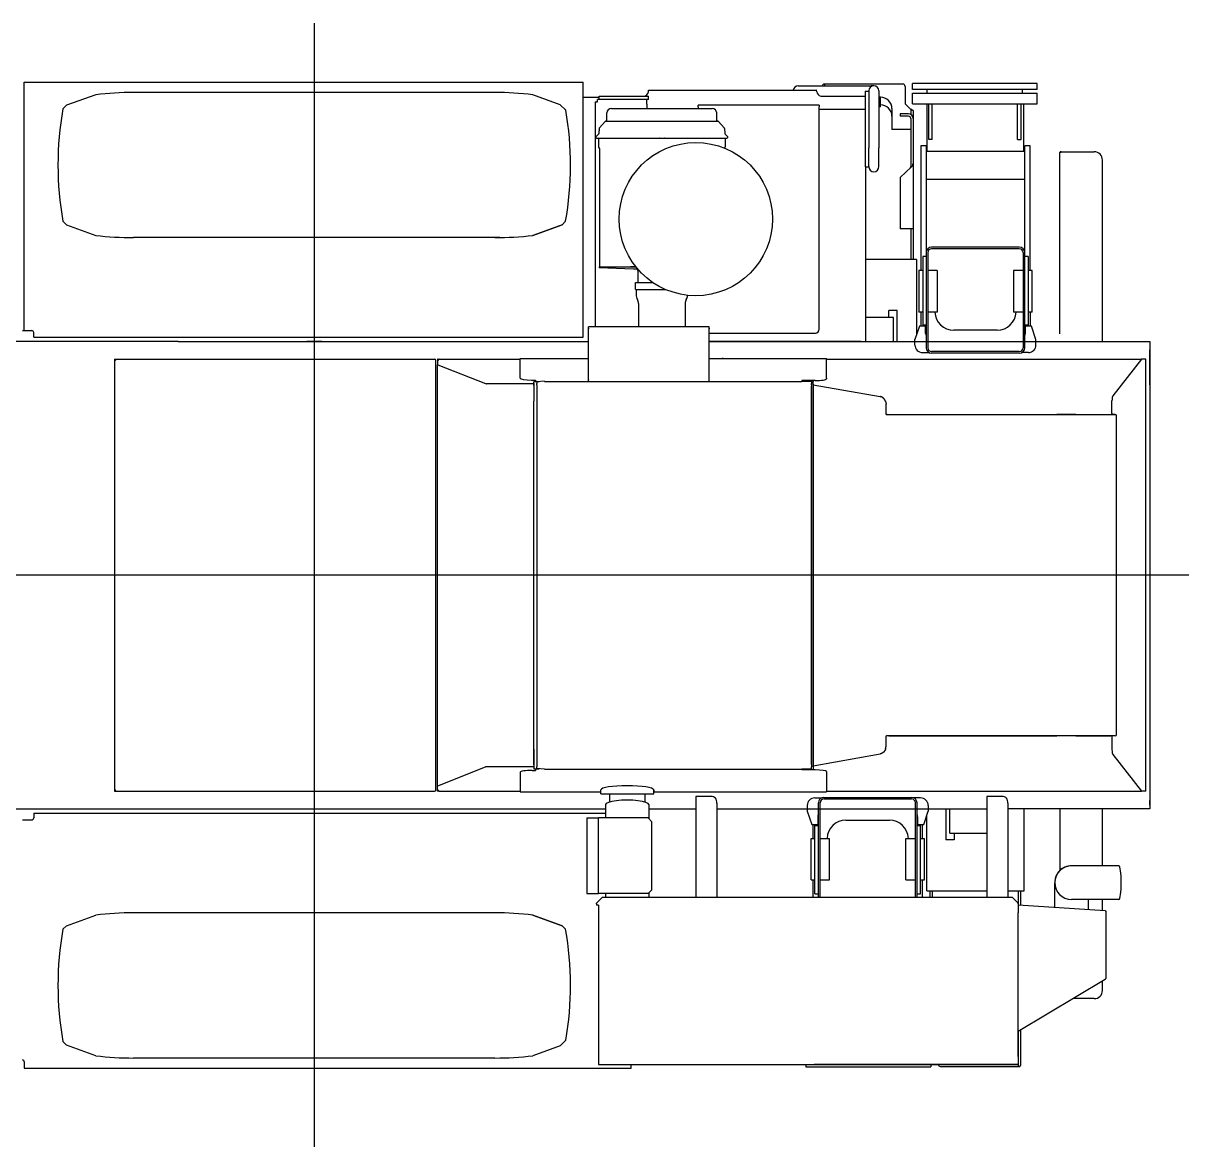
# Model space of a CAD drawing. Extents: x -31701 to 37626, y -27136 to 32271.
# Drawn here: x -3968 to -886, y 16383 to 19355 of the extents above; entities that cross this region are included whole.
import ezdxf

# ---------------------------------------------------------------- set-up
doc = ezdxf.new("R2010")
doc.units = 0
doc.layers.get('0').update_dxf_attribs({"linetype": 'CONTINUOUS'})

msp = doc.modelspace()

# ---------------------------------------------------------------- linework, layer by layer
at = {"color": 104, "linetype": 'Continuous'}
for p, q in [((-3198.62, 19354.96), (-3198.62, 16383.42)), ((-3965.74, 19199.33), (-2487.32, 19199.33)), ((-3965.74, 19180.91), (-3965.74, 19199.33)), ((-3965.74, 19177.03), (-3965.74, 19180.91)), ((-3965.74, 18542.03), (-3965.74, 19177.03)), ((-2487.32, 18524.73), (-2487.32, 19199.33)), ((-2314.52, 19176.75), (-2314.52, 19178.23)), ((-2314.52, 19178.23), (-1870.67, 19178.23)), ((-1918.52, 19189.53), (-1911.62, 19189.53)), ((-1911.62, 19189.53), (-1725.42, 19189.53)), ((-1741.12, 19175.61), (-1732.12, 19175.61)), ((-1741.12, 19175.61), (-1741.12, 18975.61)), ((-1732.12, 19175.93), (-1732.12, 19125.93)), ((-1718.52, 19189.53), (-1725.42, 19189.53)), ((-1704.92, 19175.93), (-1704.92, 19125.93)), ((-3776.62, 19166.13), (-3854.16, 19138.04)), ((-2720.62, 19172.03), (-3676.62, 19172.03)), ((-2547.79, 19139.74), (-2620.62, 19166.13)), ((-2444.62, 19158.63), (-2487.32, 19158.63)), ((-2455.62, 19147.03), (-2449.62, 19147.03)), ((-2455.62, 19147.03), (-2455.62, 19139.03)), ((-2444.62, 19153.03), (-2449.62, 19153.03)), ((-2449.62, 19147.03), (-2449.62, 19153.03)), ((-2444.62, 19153.03), (-2444.62, 19162.03)), ((-2444.62, 19162.03), (-2314.62, 19162.03)), ((-2314.62, 19153.03), (-2444.62, 19153.03)), ((-2441.62, 19153.03), (-2442.55, 19153.03)), ((-2318.62, 19141.03), (-2318.62, 19153.03)), ((-2314.62, 19153.03), (-2314.62, 19162.03)), ((-1858.84, 19162.33), (-1741.12, 19162.33)), ((-3854.16, 19138.03), (-3863.52, 19128.67)), ((-2533.09, 19125.04), (-2547.79, 19139.74)), ((-2455.62, 19139.03), (-2455.62, 18552.03)), ((-2424.74, 19097.5), (-2424.39, 19117.73)), ((-2416.66, 19128.73), (-2416.71, 19128.8)), ((-2412.39, 19129.52), (-2146.06, 19129.52)), ((-2412.39, 19129.52), (-2284.16, 19129.52)), ((-2318.62, 19141.03), (-2318.62, 19129.52)), ((-2274.3, 19129.52), (-2146.06, 19129.52)), ((-1863.1, 19138.04), (-2183.1, 19138.04)), ((-2183.1, 19133.74), (-2183.1, 19138.04)), ((-2183.1, 19133.74), (-2183.1, 19129.52)), ((-2133.71, 19097.5), (-2134.07, 19117.73)), ((-1863.1, 19138.04), (-1863.1, 19133.74)), ((-1863.1, 18545.74), (-1863.1, 19133.74)), ((-1741.12, 19127.03), (-1863.1, 19127.03)), ((-1746.62, 19127.03), (-1754.62, 19127.03)), ((-1732.12, 19125.93), (-1732.12, 19025.93)), ((-1704.92, 19125.93), (-1704.92, 19025.93)), ((-2427.96, 19096.19), (-2444.98, 19077.29)), ((-2427.22, 19096.52), (-2404.37, 19096.52)), ((-2425.03, 19096.83), (-2425.01, 19096.83)), ((-2404.37, 19096.52), (-2154.09, 19096.52)), ((-2154.09, 19096.52), (-2131.23, 19096.52)), ((-2133.42, 19096.83), (-2133.44, 19096.83)), ((-2130.49, 19096.19), (-2113.47, 19077.29)), ((-2452.73, 19052.22), (-2452.73, 19055.5)), ((-2452.73, 19052.22), (-2451.72, 19052.22)), ((-2445.87, 19062.77), (-2452.43, 19056.21)), ((-2451.61, 19051.09), (-2451.72, 19052.22)), ((-2451.61, 19051.09), (-2106.84, 19051.09)), ((-2446.43, 19050.49), (-2446.43, 19028.57)), ((-2445.23, 19076.65), (-2445.58, 19063.45)), ((-2445.31, 19073.8), (-2445.33, 19073.58)), ((-2113.22, 19076.65), (-2112.87, 19063.45)), ((-2112.58, 19062.77), (-2106.02, 19056.21)), ((-2112.03, 19050.49), (-2112.03, 19028.57)), ((-2105.73, 19052.22), (-2106.84, 19052.22)), ((-2106.73, 19052.22), (-2106.84, 19051.09)), ((-2105.73, 19055.5), (-2105.73, 19052.22)), ((-2444.51, 19025.07), (-2445.91, 19026.98)), ((-2444.23, 19024.19), (-2444.23, 18711.19)), ((-2112.55, 19026.98), (-2113.9, 19025.13)), ((-1732.12, 18975.93), (-1732.12, 19025.93)), ((-1704.92, 18975.93), (-1704.92, 19025.93)), ((-1223.22, 19013.43), (-1226.82, 19013.43)), ((-1226.82, 18533.48), (-1226.82, 19013.43)), ((-1223.22, 19015.03), (-1225.22, 19015.03)), ((-1225.22, 19013.43), (-1225.22, 19015.03)), ((-1223.22, 19015.03), (-1135.22, 19015.03)), ((-1113.62, 18513.03), (-1113.62, 18993.43)), ((-1741.12, 18975.61), (-1732.12, 18975.61)), ((-1740.62, 18975.61), (-1740.62, 18513.03)), ((-1732.12, 18975.83), (-1732.12, 18975.61)), ((-3863.52, 18831.4), (-3854.16, 18822.03)), ((-3854.16, 18822.04), (-3776.62, 18793.94)), ((-2620.62, 18793.94), (-2543.08, 18822.04)), ((-2543.08, 18822.02), (-2620.58, 18793.94)), ((-2543.08, 18822.04), (-2533.71, 18831.41)), ((-2708.13, 18788.02), (-3676.62, 18788.02)), ((-2445.23, 18711.19), (-2348.27, 18711.19)), ((-2445.23, 18711.19), (-2445.23, 18708.19)), ((-2385.04, 18711.19), (-2381.83, 18711.19)), ((-2348.27, 18711.19), (-2362.23, 18711.19)), ((-2354.48, 18705.02), (-2445.23, 18708.19)), ((-2343.18, 18705.02), (-2354.48, 18705.02)), ((-2354.48, 18705.02), (-2354.48, 18704.52)), ((-2342.75, 18704.52), (-2354.48, 18704.52)), ((-2342.71, 18693.52), (-2342.73, 18693.52)), ((-2342.73, 18693.52), (-2342.73, 18669.52)), ((-2342.71, 18701.52), (-2342.71, 18693.52)), ((-2349.23, 18650.52), (-2349.23, 18669.52)), ((-2349.23, 18669.52), (-2312.79, 18669.52)), ((-2349.23, 18650.52), (-2268.8, 18650.52)), ((-2347.23, 18650.52), (-2347.23, 18637.52)), ((-2312.79, 18669.52), (-2303.52, 18669.52)), ((-2340.88, 18614.2), (-2340.88, 18552.03)), ((-2217.58, 18614.2), (-2217.58, 18552.03)), ((-3970.62, 18542.03), (-3965.74, 18542.03)), ((-3965.74, 18542.03), (-3945.62, 18542.03)), ((-3940.62, 18524.73), (-3940.62, 18537.03)), ((-2473.62, 18407.81), (-2473.62, 18552.03)), ((-2153.62, 18552.03), (-2473.62, 18552.03)), ((-2473.62, 18548.47), (-2473.62, 18546.63)), ((-2468.94, 18552.03), (-2472.02, 18552.03)), ((-2468.93, 18552.02), (-2468.93, 18552.02)), ((-2158.3, 18552.02), (-2158.31, 18552.02)), ((-2155.22, 18552.03), (-2158.3, 18552.03)), ((-2153.62, 18407.81), (-2153.62, 18552.03)), ((-2153.62, 18548.47), (-2153.62, 18546.63)), ((-2153.62, 18535.74), (-1873.1, 18535.74)), ((-3565.55, 18513.03), (-4036.17, 18513.03)), ((-3949.64, 18513.03), (-3961.62, 18513.03)), ((-3940.62, 18524.73), (-2487.32, 18524.73)), ((-3558.62, 18513.03), (-3565.55, 18513.03)), ((-3558.62, 18513.03), (-2473.62, 18513.03)), ((-3178.62, 18513.03), (-3218.62, 18513.03)), ((-1752.62, 18513.03), (-2153.62, 18513.03)), ((-2153.62, 18513.03), (-988.62, 18513.03)), ((-1752.62, 18513.03), (-1740.79, 18513.03)), ((-1740.79, 18513.03), (-1740.62, 18513.03)), ((-988.62, 18513.03), (-988.62, 17277.03)), ((-988.62, 18502.86), (-988.62, 18491.03)), ((-3727.22, 18466.63), (-3727.22, 17323.43)), ((-3723.62, 18463.03), (-3727.22, 18466.63)), ((-3727.22, 18466.63), (-2880.62, 18466.63)), ((-2872.22, 18466.63), (-2872.22, 18451.93)), ((-2870.62, 18466.63), (-2872.22, 18466.63)), ((-2870.62, 18463.03), (-2870.62, 18466.63)), ((-2867.02, 18466.63), (-2653.62, 18466.63)), ((-2653.62, 18468.23), (-2653.62, 18468.18)), ((-2653.62, 18468.23), (-2473.62, 18468.23)), ((-2653.62, 18416.08), (-2653.62, 18468.18)), ((-2153.62, 18468.23), (-2120.02, 18468.23)), ((-2153.62, 18468.23), (-1843.62, 18468.23)), ((-2117.02, 18468.23), (-2120.02, 18468.23)), ((-1843.62, 18468.23), (-1843.62, 18468.18)), ((-1843.62, 18416.08), (-1843.62, 18468.18)), ((-1843.62, 18466.63), (-1010.05, 18466.63)), ((-1010.12, 18466.58), (-1086.61, 18369.25)), ((-999.27, 18466.63), (-1010.05, 18466.63)), ((-999.02, 18464.83), (-999.05, 18464.8)), ((-999.05, 17325.26), (-999.05, 18464.8)), ((-999.02, 18465.03), (-999.02, 18466.02)), ((-999.02, 18464.83), (-999.02, 18465.03)), ((-988.62, 18398.33), (-988.62, 18491.03)), ((-2877.02, 17327.03), (-2877.02, 18463.03)), ((-2872.22, 17338.12), (-2872.22, 18451.93)), ((-2871.97, 18451.73), (-2745.31, 18401.79)), ((-2623.65, 18411.45), (-2613.62, 18411.45)), ((-2617.62, 18400.49), (-2617.62, 18406.71)), ((-2615.62, 18407.12), (-2604.05, 18407.12)), ((-2613.62, 18411.45), (-2613.62, 18407.9)), ((-2613.62, 18407.12), (-2613.62, 18407.9)), ((-2589.62, 18408.41), (-2609.62, 18406.62)), ((-2609.62, 18406.62), (-2609.62, 18401.91)), ((-2589.62, 18408.41), (-2589.62, 18407.77)), ((-2589.62, 18407.81), (-1908.62, 18407.81)), ((-2468.62, 18407.81), (-2468.62, 18407.9)), ((-2158.62, 18407.81), (-2158.62, 18407.9)), ((-1908.62, 18409.87), (-1908.62, 18408.41)), ((-1873.62, 18409.87), (-1908.62, 18409.87)), ((-1908.62, 18408.41), (-1883.62, 18408.41)), ((-1908.62, 18407.77), (-1908.62, 18408.41)), ((-1883.62, 18408.41), (-1883.62, 18401.91)), ((-1878.62, 18409.87), (-1878.62, 18407.61)), ((-1878.62, 18400.82), (-1878.62, 18407.61)), ((-1843.62, 18416.08), (-1843.62, 18414.5)), ((-2742.72, 18401.44), (-2742.72, 18401.45)), ((-2741.96, 18401.44), (-2742.72, 18401.44)), ((-2617.62, 18401.44), (-2741.96, 18401.44)), ((-2617.62, 18402.16), (-2617.62, 18401.44)), ((-2617.62, 18401.44), (-2617.62, 18355.03)), ((-2617.62, 18396.93), (-2617.62, 18400.49)), ((-2617.62, 18396.93), (-2617.62, 18355.03)), ((-2609.62, 18398.35), (-2609.62, 18401.91)), ((-2609.62, 18398.35), (-2609.62, 17391.7)), ((-1883.62, 18398.35), (-1883.62, 18401.91)), ((-1883.62, 18398.35), (-1883.62, 17391.7)), ((-1883.62, 17394.53), (-1883.62, 18395.53)), ((-1878.62, 18400.82), (-1878.62, 18399.24)), ((-1878.62, 18399.24), (-1878.62, 18399.21)), ((-1878.62, 18399), (-1878.62, 18399.21)), ((-1878.62, 18399), (-1701.65, 18367.66)), ((-1878.62, 18399), (-1878.62, 18365.03)), ((-2617.62, 17435.03), (-2617.62, 18355.03)), ((-1878.62, 18365.03), (-1878.62, 17425.03)), ((-1686.24, 18320.03), (-1686.24, 18347.91)), ((-1088.85, 18356.07), (-1088.65, 18356.07)), ((-1088.85, 18347.91), (-1088.85, 18356.07)), ((-1088.85, 18323.63), (-1088.85, 18347.91)), ((-1686.24, 18320.03), (-1684.72, 18320.03)), ((-1685.27, 18320.03), (-1684.21, 18320.03)), ((-1684.21, 18320.03), (-1684.72, 18320.03)), ((-1684.21, 18320.03), (-1678.85, 18320.03)), ((-1683.59, 18320.03), (-1684.21, 18320.03)), ((-1678.85, 18320.03), (-1678.85, 18320.63)), ((-1678.85, 18320.03), (-1677.25, 18320.03)), ((-1678.85, 18320.03), (-1091.78, 18320.03)), ((-1677.25, 18320.03), (-1093.11, 18320.03)), ((-1184.22, 18320.04), (-1234.22, 18320.04)), ((-1184.22, 18320.03), (-1234.22, 18320.03)), ((-1093.11, 18320.03), (-1090.85, 18320.03)), ((-1090.84, 18320.03), (-1080.07, 18320.03)), ((-1080.04, 18320.03), (-1090.84, 18320.03)), ((-1088.85, 18323.63), (-1088.85, 18320.63)), ((-1076.88, 17473.19), (-1076.88, 18316.87)), ((-885.63, 17895.03), (-8678.37, 17895.03)), ((-1686.24, 17442.15), (-1686.24, 17470.03)), ((-1686.24, 17470.03), (-1684.72, 17470.03)), ((-1684.21, 17470.03), (-1684.72, 17470.03)), ((-1678.85, 17470.03), (-1684.21, 17470.03)), ((-1683.59, 17470.03), (-1684.21, 17470.03)), ((-1683.59, 17470.63), (-1683.59, 17470.03)), ((-1234.22, 17470.03), (-1678.85, 17470.03)), ((-1678.85, 17470.03), (-1234.22, 17470.03)), ((-1184.22, 17470.03), (-1234.22, 17470.03)), ((-1184.22, 17470.02), (-1234.22, 17470.02)), ((-1090.85, 17470.03), (-1184.22, 17470.03)), ((-1184.22, 17470.03), (-1091.78, 17470.03)), ((-1080.04, 17470.03), (-1091.78, 17470.03)), ((-1088.85, 17469.42), (-1088.85, 17466.43)), ((-1088.81, 17468.43), (-1088.85, 17468.47)), ((-1088.81, 17468.43), (-1088.85, 17468.43)), ((-1088.85, 17466.43), (-1088.85, 17442.15)), ((-2617.62, 17393.13), (-2617.62, 17435.03)), ((-2617.62, 17435.03), (-2617.62, 17388.62)), ((-1878.62, 17425.03), (-1878.62, 17391.05)), ((-1878.62, 17391.05), (-1701.65, 17422.39)), ((-1088.85, 17442.15), (-1088.85, 17433.99)), ((-1088.85, 17442.15), (-1088.65, 17442.15)), ((-1088.85, 17433.99), (-1088.65, 17433.99)), ((-1086.61, 17420.8), (-1010.12, 17323.47)), ((-2871.97, 17338.33), (-2745.31, 17388.26)), ((-2617.62, 17388.62), (-2742.72, 17388.62)), ((-2617.62, 17393.13), (-2617.62, 17389.57)), ((-2617.62, 17389.57), (-2617.62, 17383.35)), ((-2617.62, 17388.62), (-2617.62, 17387.9)), ((-2609.62, 17391.7), (-2609.62, 17388.14)), ((-2609.62, 17383.43), (-2609.62, 17388.14)), ((-1883.62, 17391.7), (-1883.62, 17388.14)), ((-1883.62, 17381.64), (-1883.62, 17388.14)), ((-1878.62, 17391.05), (-1878.62, 17390.84)), ((-1878.62, 17390.84), (-1878.62, 17390.81)), ((-1878.62, 17389.23), (-1878.62, 17390.81)), ((-1878.62, 17389.23), (-1878.62, 17382.44)), ((-988.62, 17391.73), (-988.62, 17299.03)), ((-2653.62, 17373.96), (-2653.62, 17321.87)), ((-2622.22, 17378.59), (-2613.62, 17378.59)), ((-2615.62, 17382.93), (-2604.05, 17382.93)), ((-2613.62, 17382.15), (-2613.62, 17382.93)), ((-2613.62, 17382.15), (-2613.62, 17378.59)), ((-2589.62, 17381.64), (-2609.62, 17383.43)), ((-2589.62, 17382.28), (-2589.62, 17381.64)), ((-2589.62, 17382.24), (-1908.62, 17382.24)), ((-1908.62, 17381.64), (-1908.62, 17382.28)), ((-1908.62, 17381.64), (-1908.62, 17380.17)), ((-1883.62, 17381.64), (-1908.62, 17381.64)), ((-1873.62, 17380.17), (-1908.62, 17380.17)), ((-1878.62, 17380.17), (-1878.62, 17382.44)), ((-1843.62, 17375.54), (-1843.62, 17373.96)), ((-1843.62, 17373.96), (-1843.62, 17321.87)), ((-3723.62, 17327.03), (-3727.22, 17323.43)), ((-2872.22, 17323.43), (-2872.22, 17338.12)), ((-2870.62, 17327.03), (-2870.62, 17323.43)), ((-2870.18, 17325.3), (-2870.12, 17325.19)), ((-2440.62, 17316.43), (-2440.62, 17327.27)), ((-2440.62, 17327.1), (-2440.62, 17327.27)), ((-2300.62, 17327.27), (-2300.62, 17321.87)), ((-2300.62, 17316.43), (-2300.62, 17327.1)), ((-999.02, 17325.23), (-999.05, 17325.26)), ((-999.02, 17325.03), (-999.02, 17325.23)), ((-999.02, 17324.03), (-999.02, 17325.03)), ((-3727.22, 17323.43), (-2880.62, 17323.43)), ((-2870.62, 17323.43), (-2872.22, 17323.43)), ((-2867.02, 17323.43), (-2653.62, 17323.43)), ((-2653.62, 17321.87), (-2653.62, 17321.83)), ((-2653.62, 17321.83), (-2440.62, 17321.83)), ((-2440.62, 17316.43), (-2300.62, 17316.43)), ((-2417.87, 17316.43), (-2417.88, 17295.06)), ((-2323.87, 17316.43), (-2323.88, 17295.03)), ((-2300.62, 17321.83), (-2300.62, 17321.87)), ((-2300.62, 17321.83), (-1843.62, 17321.83)), ((-2189.62, 17309.88), (-2189.62, 17042.23)), ((-2149.62, 17309.88), (-2189.62, 17309.88)), ((-1843.62, 17323.43), (-1010.05, 17323.43)), ((-1843.62, 17321.87), (-1843.62, 17321.83)), ((-1419.62, 17309.88), (-1419.62, 17042.23)), ((-1379.62, 17309.88), (-1419.62, 17309.88)), ((-999.27, 17323.43), (-1010.05, 17323.43)), ((-988.62, 17287.2), (-988.62, 17299.03)), ((-4036.17, 17277.03), (-2428.03, 17277.03)), ((-3940.62, 17265.33), (-2428.03, 17265.33)), ((-3940.62, 17265.33), (-3940.62, 17253.03)), ((-2428.03, 17288.48), (-2428.04, 17253.03)), ((-2313.73, 17288.45), (-2313.74, 17251.44)), ((-2313.73, 17277.03), (-2189.62, 17277.03)), ((-2133.62, 17292.5), (-2133.62, 17042.23)), ((-2133.62, 17277.03), (-1419.62, 17277.03)), ((-1363.62, 17292.5), (-1363.62, 17042.23)), ((-1263.62, 17277.03), (-1363.62, 17277.03)), ((-1251.62, 17277.03), (-1263.62, 17277.03)), ((-988.62, 17277.03), (-1251.62, 17277.03)), ((-1226.82, 17277.03), (-1226.82, 17113.57)), ((-1113.62, 17126.41), (-1113.62, 17277.03)), ((-3970.62, 17248.03), (-3965.74, 17248.03)), ((-3965.74, 17248.03), (-3945.62, 17248.03)), ((-2477.62, 17253.03), (-2449.62, 17253.03)), ((-2477.62, 17253.03), (-2477.62, 17053.03)), ((-2449.62, 17253.03), (-2447.62, 17253.03)), ((-2447.62, 17253.03), (-2446.33, 17253.03)), ((-2407.51, 17253.03), (-2446.33, 17253.03)), ((-2404.5, 17253.03), (-2407.51, 17253.03)), ((-2315.32, 17253.03), (-2404.5, 17253.03)), ((-2305.32, 17243.03), (-2315.32, 17253.03)), ((-2305.32, 17063.03), (-2305.32, 17243.03)), ((-1162.04, 17126.42), (-1195.52, 17126.42)), ((-1162.04, 17126.42), (-1195.52, 17126.42)), ((-1070.12, 17126.42), (-1162.04, 17126.42)), ((-1070.12, 17126.42), (-1162.04, 17126.42)), ((-1240.07, 17074.16), (-1240.07, 17081.79)), ((-1240.07, 17074.16), (-1240.07, 17081.79)), ((-2477.62, 17053.03), (-2449.62, 17053.03)), ((-2449.62, 17053.03), (-2447.62, 17053.03)), ((-2447.62, 17053.03), (-2446.33, 17053.03)), ((-2407.51, 17053.03), (-2446.33, 17053.03)), ((-2428.09, 17053.03), (-2428.09, 17042.23)), ((-2404.5, 17053.03), (-2407.51, 17053.03)), ((-2315.32, 17053.03), (-2404.5, 17053.03)), ((-2315.32, 17053.03), (-2305.32, 17063.03)), ((-2313.78, 17054.56), (-2313.79, 17042.23)), ((-1240.07, 17015.75), (-1240.07, 17074.16)), ((-1240.07, 17015.75), (-1240.07, 17074.16)), ((-2451.62, 17027.23), (-2436.62, 17042.23)), ((-2451.62, 17027.23), (-2436.62, 17042.23)), ((-2451.62, 17025.83), (-2451.62, 17027.23)), ((-2451.62, 17025.83), (-2451.62, 17027.23)), ((-2451.62, 17025.83), (-2451.62, 17023.83)), ((-2451.62, 17025.83), (-2451.62, 17023.83)), ((-2451.62, 17023.83), (-2451.62, 17022.23)), ((-2446.62, 17022.23), (-2451.62, 17022.23)), ((-2446.62, 17022.23), (-2446.62, 16600.63)), ((-1351.62, 17042.23), (-2436.62, 17042.23)), ((-1351.62, 17042.23), (-2436.62, 17042.23)), ((-1351.62, 17042.23), (-1336.62, 17027.23)), ((-1351.62, 17042.23), (-1336.62, 17027.23)), ((-1336.62, 17025.83), (-1336.62, 17027.23)), ((-1336.62, 17025.83), (-1336.62, 17027.23)), ((-1336.62, 17025.83), (-1336.62, 17023.83)), ((-1336.62, 17025.83), (-1336.62, 17023.83)), ((-1336.62, 17023.83), (-1336.62, 17002.23)), ((-1336.62, 17023.83), (-1336.62, 17002.23)), ((-1106.62, 17007.23), (-1336.62, 17021.91)), ((-1106.62, 17007.23), (-1336.62, 17021.91)), ((-1162.04, 17037.32), (-1195.52, 17037.32)), ((-1162.04, 17037.32), (-1178.07, 17037.32)), ((-1070.12, 17037.32), (-1162.04, 17037.32)), ((-1070.12, 17037.32), (-1162.04, 17037.32)), ((-1150.97, 17010.67), (-1150.97, 17037.32)), ((-1150.97, 17010.06), (-1150.97, 17037.32)), ((-1113.62, 17007.67), (-1113.62, 17037.31)), ((-3854.16, 16968.02), (-3776.62, 16996.12)), ((-2708.13, 17002.03), (-3676.62, 17002.03)), ((-2620.62, 16996.11), (-2543.08, 16968.02)), ((-2543.08, 16968.04), (-2620.58, 16996.12)), ((-1336.62, 16622.23), (-1336.62, 17002.23)), ((-1336.62, 16622.23), (-1336.62, 17002.23)), ((-1106.62, 17007.23), (-1105.02, 17007.23)), ((-1106.62, 17007.23), (-1105.02, 17007.23)), ((-1105.02, 17007.23), (-1105.02, 16828.36)), ((-1105.02, 17007.23), (-1105.02, 16828.36)), ((-3863.52, 16958.65), (-3854.16, 16968.02)), ((-2543.08, 16968.02), (-2533.71, 16958.65)), ((-1106.78, 16825.27), (-1336.62, 16688.34)), ((-1106.78, 16825.27), (-1336.62, 16688.34)), ((-1113.62, 16796.63), (-1113.62, 16821.19)), ((-1135.22, 16775.03), (-1191.11, 16775.03)), ((-3854.16, 16652.02), (-3863.52, 16661.39)), ((-3776.62, 16623.92), (-3854.16, 16652.02)), ((-2547.79, 16650.31), (-2620.62, 16623.92)), ((-2533.09, 16665.02), (-2547.79, 16650.31)), ((-2720.62, 16618.02), (-3676.62, 16618.02)), ((-1336.62, 16622.23), (-1336.62, 16600.63)), ((-1336.62, 16622.23), (-1336.62, 16600.63)), ((-3965.74, 16608.03), (-3965.74, 16590.73)), ((-3965.74, 16590.73), (-2360.32, 16590.73)), ((-2446.62, 16600.63), (-1336.62, 16600.63)), ((-2446.62, 16600.63), (-1876.65, 16600.63)), ((-2360.32, 16590.73), (-2360.32, 16600.63)), ((-1336.62, 16600.63), (-1876.65, 16600.63))]:
    msp.add_line(p, q, dxfattribs=at)
at = {"color": 251, "linetype": 'Continuous'}
for p, q in [((-1851.62, 19194.23), (-1854.62, 19191.23)), ((-1854.62, 19191.23), (-1854.62, 19189.53)), ((-1641.62, 19194.23), (-1851.62, 19194.23)), ((-1848.62, 19194.23), (-1848.62, 19189.53)), ((-1635.62, 19188.23), (-1635.62, 19142.25)), ((-1616.12, 19179.83), (-1616.12, 19195.83)), ((-1286.12, 19195.83), (-1616.12, 19195.83)), ((-1286.12, 19179.83), (-1616.12, 19179.83)), ((-1577.11, 19169.83), (-1577.11, 19179.83)), ((-1325.13, 19169.83), (-1325.13, 19179.83)), ((-1286.12, 19179.83), (-1286.12, 19195.83)), ((-1700.62, 19159.23), (-1704.92, 19159.23)), ((-1701.12, 19134.23), (-1701.12, 19159.23)), ((-1616.12, 19169.83), (-1286.12, 19169.83)), ((-1616.12, 19141.83), (-1616.12, 19169.83)), ((-1286.12, 19141.83), (-1286.12, 19169.83)), ((-1701.12, 19134.23), (-1704.92, 19134.23)), ((-1670.62, 19129.23), (-1670.62, 19074.23)), ((-1648.62, 19115.22), (-1648.62, 19109.21)), ((-1626.62, 19115.22), (-1648.62, 19115.22)), ((-1620.62, 19127.25), (-1635.62, 19142.25)), ((-1620.62, 19127.25), (-1620.62, 19113.61)), ((-1617.62, 19127.25), (-1620.62, 19127.25)), ((-1617.62, 19127.25), (-1614.62, 19124.25)), ((-1616.12, 19141.83), (-1286.12, 19141.83)), ((-1614.62, 19124.25), (-1614.62, 18730.22)), ((-1577.11, 19015.64), (-1577.11, 19141.83)), ((-1573.12, 19047.83), (-1573.12, 19141.83)), ((-1564.12, 19047.83), (-1564.12, 19141.83)), ((-1338.12, 19047.83), (-1338.12, 19141.83)), ((-1329.12, 19047.83), (-1329.12, 19141.83)), ((-1322.12, 19015.64), (-1322.12, 19141.83)), ((-1626.62, 19109.21), (-1648.62, 19109.21)), ((-1620.62, 19103.21), (-1620.62, 18973.4)), ((-1620.62, 19074.23), (-1670.62, 19074.23)), ((-1594.11, 19030.71), (-1594.11, 18701.02)), ((-1580.11, 19030.71), (-1594.11, 19030.71)), ((-1580.11, 19030.71), (-1580.11, 18497.04)), ((-1564.12, 19047.83), (-1573.12, 19047.83)), ((-1338.12, 19047.83), (-1329.12, 19047.83)), ((-1319.12, 18497.04), (-1319.12, 19030.71)), ((-1305.12, 19030.71), (-1319.12, 19030.71)), ((-1305.12, 18701.02), (-1305.12, 19030.71)), ((-1319.12, 19015.64), (-1580.11, 19015.64)), ((-1648.62, 18947.44), (-1618.5, 18975.13)), ((-1648.62, 18947.44), (-1648.62, 18811.21)), ((-1580.11, 18942.69), (-1319.12, 18942.69)), ((-1614.62, 18811.21), (-1648.62, 18811.21)), ((-1620.62, 18811.21), (-1620.62, 18730.22)), ((-1575.61, 18748.36), (-1575.61, 18496.88)), ((-1333.62, 18763.02), (-1565.61, 18763.02)), ((-1333.62, 18758.37), (-1565.61, 18758.37)), ((-1323.62, 18748.36), (-1323.62, 18496.88)), ((-1605.62, 18730.22), (-1740.62, 18730.22)), ((-1605.62, 18730.22), (-1605.62, 18530.68)), ((-1580.11, 18737.88), (-1589.11, 18737.88)), ((-1589.11, 18737.88), (-1589.11, 18556.77)), ((-1310.12, 18737.88), (-1319.12, 18737.88)), ((-1310.12, 18737.88), (-1310.12, 18556.77)), ((-1589.11, 18701.02), (-1599.62, 18701.02)), ((-1599.62, 18701.02), (-1599.62, 18591.02)), ((-1550.62, 18701.02), (-1575.61, 18701.02)), ((-1550.62, 18701.02), (-1550.62, 18591.02)), ((-1323.62, 18701.02), (-1348.62, 18701.02)), ((-1348.62, 18701.02), (-1348.62, 18591.02)), ((-1299.62, 18701.02), (-1310.12, 18701.02)), ((-1299.62, 18591.02), (-1299.62, 18701.02)), ((-1656.62, 18595.21), (-1678.62, 18595.21)), ((-1678.62, 18577.14), (-1678.62, 18595.21)), ((-1656.62, 18513.03), (-1656.62, 18595.21)), ((-1589.11, 18591.02), (-1599.62, 18591.02)), ((-1594.11, 18591.02), (-1594.11, 18554.02)), ((-1550.62, 18591.02), (-1575.61, 18591.02)), ((-1323.62, 18591.02), (-1348.62, 18591.02)), ((-1299.62, 18591.02), (-1310.12, 18591.02)), ((-1305.12, 18591.02), (-1305.12, 18554.02)), ((-1666.62, 18577.14), (-1740.62, 18577.14)), ((-1666.62, 18513.03), (-1666.62, 18577.14)), ((-1597.62, 18554.02), (-1609.62, 18519.02)), ((-1581.62, 18554.02), (-1597.62, 18554.02)), ((-1580.11, 18556.77), (-1589.11, 18556.77)), ((-1588.11, 18556.77), (-1588.11, 18554.02)), ((-1581.62, 18534.02), (-1581.62, 18554.02)), ((-1392.12, 18543.04), (-1507.12, 18543.04)), ((-1310.12, 18556.77), (-1319.12, 18556.77)), ((-1301.62, 18554.02), (-1317.62, 18554.02)), ((-1317.62, 18534.02), (-1317.62, 18554.02)), ((-1311.12, 18556.77), (-1311.12, 18554.02)), ((-1289.62, 18519.02), (-1301.62, 18554.02)), ((-1609.62, 18504.02), (-1609.62, 18519.02)), ((-1289.62, 18504.02), (-1289.62, 18519.02)), ((-1589.62, 18484.02), (-1571.98, 18484.02)), ((-1333.62, 18486.88), (-1565.61, 18486.88)), ((-1333.62, 18482.55), (-1565.61, 18482.55)), ((-1309.62, 18484.02), (-1327.26, 18484.02)), ((-1874.62, 17306.03), (-1856.98, 17306.03)), ((-1860.62, 17042.23), (-1860.62, 17293.16)), ((-1850.62, 17307.49), (-1618.62, 17307.49)), ((-1850.62, 17303.16), (-1618.62, 17303.16)), ((-1594.62, 17306.03), (-1612.26, 17306.03)), ((-1608.62, 17042.23), (-1608.62, 17293.16)), ((-1894.62, 17286.03), (-1894.62, 17271.03)), ((-1894.62, 17271.03), (-1882.62, 17236.03)), ((-1865.12, 17042.23), (-1865.12, 17293)), ((-1604.12, 17042.23), (-1604.12, 17293)), ((-1586.62, 17236.03), (-1574.62, 17271.03)), ((-1574.62, 17286.03), (-1574.62, 17271.03)), ((-1527.62, 17277.03), (-1527.62, 17194.84)), ((-1517.62, 17212.9), (-1517.62, 17277.03)), ((-1320.62, 17059.83), (-1320.62, 17277.03)), ((-1882.62, 17236.03), (-1866.62, 17236.03)), ((-1879.12, 17199.02), (-1879.12, 17236.03)), ((-1874.12, 17052.16), (-1874.12, 17233.28)), ((-1874.12, 17233.28), (-1865.12, 17233.28)), ((-1873.12, 17233.28), (-1873.12, 17236.03)), ((-1866.62, 17256.03), (-1866.62, 17236.03)), ((-1792.12, 17247), (-1677.12, 17247)), ((-1604.12, 17233.28), (-1595.12, 17233.28)), ((-1602.62, 17256.03), (-1602.62, 17236.03)), ((-1602.62, 17236.03), (-1586.62, 17236.03)), ((-1596.12, 17233.28), (-1596.12, 17236.03)), ((-1595.12, 17052.16), (-1595.12, 17233.28)), ((-1590.12, 17199.02), (-1590.12, 17236.03)), ((-1578.62, 17059.83), (-1578.62, 17259.37)), ((-1517.62, 17212.9), (-1419.62, 17212.9)), ((-1505.62, 17212.9), (-1505.62, 17194.84)), ((-1884.62, 17089.03), (-1884.62, 17199.02)), ((-1884.62, 17199.02), (-1874.12, 17199.02)), ((-1860.62, 17199.02), (-1835.62, 17199.02)), ((-1835.62, 17089.03), (-1835.62, 17199.02)), ((-1633.62, 17199.02), (-1608.62, 17199.02)), ((-1633.62, 17089.03), (-1633.62, 17199.02)), ((-1595.12, 17199.02), (-1584.62, 17199.02)), ((-1584.62, 17089.03), (-1584.62, 17199.02)), ((-1505.62, 17194.84), (-1527.62, 17194.84)), ((-1884.62, 17089.03), (-1874.12, 17089.03)), ((-1879.12, 17042.23), (-1879.12, 17089.03)), ((-1860.62, 17089.03), (-1835.62, 17089.03)), ((-1633.62, 17089.03), (-1608.62, 17089.03)), ((-1595.12, 17089.03), (-1584.62, 17089.03)), ((-1590.12, 17042.23), (-1590.12, 17089.03)), ((-1874.12, 17052.16), (-1865.12, 17052.16)), ((-1604.12, 17052.16), (-1595.12, 17052.16)), ((-1578.62, 17059.83), (-1419.62, 17059.83)), ((-1569.62, 17042.23), (-1569.62, 17059.83)), ((-1563.62, 17042.23), (-1563.62, 17059.83)), ((-1363.62, 17059.83), (-1320.62, 17059.83)), ((-1335.62, 17021.84), (-1335.62, 17059.83)), ((-1329.62, 17021.46), (-1329.62, 17059.83)), ((-1335.62, 16595.83), (-1335.62, 16688.94)), ((-1329.62, 16598.83), (-1329.62, 16692.51)), ((-1898.12, 16600.63), (-1898.12, 16594.23)), ((-1898.12, 16594.23), (-1568.12, 16594.23)), ((-1568.12, 16600.63), (-1568.12, 16594.23)), ((-1542.62, 16595.83), (-1332.62, 16595.83)), ((-1332.62, 16595.83), (-1329.62, 16598.83))]:
    msp.add_line(p, q, dxfattribs=at)
at = {"color": 114, "linetype": 'Continuous'}
for p, q in [((-2477.62, 17253.03), (-2477.62, 17053.03)), ((-2477.62, 17253.03), (-2449.62, 17253.03)), ((-2449.62, 17253.03), (-2447.62, 17253.03)), ((-2447.62, 17253.03), (-2446.33, 17253.03)), ((-2447.62, 17253.03), (-2447.62, 17053.03)), ((-2407.51, 17253.03), (-2446.33, 17253.03)), ((-2404.5, 17253.03), (-2407.51, 17253.03)), ((-2315.32, 17253.03), (-2404.5, 17253.03)), ((-2305.32, 17243.03), (-2315.32, 17253.03)), ((-2305.32, 17063.03), (-2305.32, 17243.03)), ((-2477.62, 17053.03), (-2449.62, 17053.03)), ((-2449.62, 17053.03), (-2447.62, 17053.03)), ((-2447.62, 17053.03), (-2446.33, 17053.03)), ((-2407.51, 17053.03), (-2446.33, 17053.03)), ((-2404.5, 17053.03), (-2407.51, 17053.03)), ((-2315.32, 17053.03), (-2404.5, 17053.03)), ((-2315.32, 17053.03), (-2305.32, 17063.03))]:
    msp.add_line(p, q, dxfattribs=at)
at = {"color": 104, "linetype": 'Continuous'}
msp.add_circle((-2189.33, 18836.99), 202.7, dxfattribs=at)
for centre, radius, start, end in [((-2328.52, 19175.93), 14, 278.21321, 351.78679), ((-1918.52, 19175.93), 13.6, 90, 170.26384), ((-1855.52, 19175.93), 14, 188.21321, 256.27087), ((-1718.52, 19175.93), 13.6, 0, 180), ((-3676.62, 18322.03), 850, 90, 96.75635), ((-2720.62, 18322.03), 850, 83.24366, 90), ((-2327.61, 19170.09), 8.1, 274.9245, 277.71119), ((-2327.92, 19171.88), 9.91, 276.08423, 278.12028), ((-3026.62, 18980.03), 850, 169.92904, 190.07043), ((-3370.62, 18980.03), 850, 349.92998, 9.8221), ((-2412.39, 19117.52), 12, 90.00269, 178.99999), ((-2146.06, 19117.52), 12, 1.00001, 89.99731), ((-2008.52, 19135.93), 17.3, 172.72957, 172.9799), ((-2427.22, 19095.52), 0.999, 89.9331, 138.00834), ((-2425.74, 19097.52), 1, 270.00019, 358.99985), ((-2132.71, 19097.52), 1, 181.00015, 269.99981), ((-2131.23, 19095.52), 0.999, 41.99166, 90.0669), ((-2135.05, 19078.96), 17.95, 74.52665, 76.05985), ((-2451.73, 19055.5), 1, 135.0019, 179.9979), ((-2447.43, 19050.49), 1, 0.00017, 36.86909), ((-2446.58, 19063.48), 1, 315.00121, 358.49881), ((-2422.21, 19071.38), 23.22, 174.57862, 182.96832), ((-2444.24, 19076.62), 1, 138.00094, 178.49906), ((-2284.72, 19048.08), 3.16, 107.52692, 111.38544), ((-2273.73, 19048.08), 3.15, 68.61155, 72.474), ((-2114.22, 19076.62), 1, 1.50121, 41.99845), ((-2111.87, 19063.48), 1, 181.50118, 224.99881), ((-2111.03, 19050.49), 1, 143.13091, 179.99983), ((-2106.73, 19055.5), 1, 0.00065, 44.99956), ((-2443.73, 19028.57), 2.7, 180.00048, 216.16052), ((-2445.73, 19024.19), 1.5, 0.00048, 36.16052), ((-2114.73, 19028.57), 2.7, 323.83948, 359.99952), ((-1135.22, 18993.43), 21.6, 0, 90), ((-1718.52, 18975.93), 13.6, 180, 0), ((-3676.62, 19638.03), 850, 263.24365, 269.99996), ((-2720.62, 19638.03), 850, 270, 276.75635), ((-2345.71, 18701.52), 3, 0.00632, 90.00591), ((-2321.23, 18637.52), 26, 180, 210.46302), ((-2360.88, 18614.2), 20, 0, 30.46302), ((-2197.58, 18614.2), 20, 149.53698, 180), ((-2237.23, 18637.52), 26, 329.53698, 355.5089), ((-3945.62, 18537.03), 5, 0, 90), ((-1873.1, 18545.74), 10, 270, 0), ((-2880.62, 18463.03), 3.6, 0, 90), ((-2867.02, 18463.03), 3.6, 90, 180), ((-1010.04, 18466.54), 0.0929, 97.35397, 148.81072), ((-1090.85, 18323.63), 3.6, 270, 303.74899), ((-1090.85, 17466.43), 3.6, 56.25102, 90), ((-1002.67, 17381.19), 3.62, 0.02697, 6.9791), ((-1002.68, 17374.87), 3.63, 353.02759, 359.96386), ((-2880.62, 17327.03), 3.6, 270, 0), ((-2867.02, 17327.03), 3.6, 180, 208.51399), ((-2867.02, 17327.03), 3.6, 210.68584, 238.53555), ((-2867.02, 17327.03), 3.61, 238.57623, 242.74413), ((-2867.02, 17327.03), 3.6, 242.66023, 258.97269), ((-2867.02, 17327.03), 3.6, 258.97349, 270), ((-1010.04, 17323.52), 0.0929, 211.18928, 262.64603), ((-3945.62, 17253.03), 5, 270, 0), ((-1195.52, 17081.87), 44.55, 89.99725, 180.00003), ((-1195.52, 17081.87), 44.55, 89.99725, 180.00003), ((-1195.52, 17081.87), 44.55, 90.00003, 270.00003), ((-1195.52, 17081.87), 44.55, 89.54016, 176.99731), ((-1195.52, 17081.87), 44.55, 89.54016, 176.99731), ((-1195.52, 17081.87), 44.55, 180.00003, 269.99725), ((-3676.62, 16152.02), 850, 90.00004, 96.75635), ((-2720.62, 16152.03), 850, 83.24366, 90), ((-3026.62, 16810.02), 850, 169.92957, 190.07096), ((-3370.62, 16810.02), 850, 350.1779, 10.07002), ((-1108.62, 16828.36), 3.6, 300.78415, 360), ((-1108.62, 16828.36), 3.6, 300.78415, 360), ((-1135.22, 16796.63), 21.6, 270, 0), ((-3676.62, 17468.02), 850, 263.24365, 270), ((-2720.62, 17468.02), 850, 270, 276.75635), ((-3970.74, 16608.03), 5, 0, 88.5628)]:
    msp.add_arc(centre, radius, start, end, dxfattribs=at)
at = {"color": 251, "linetype": 'Continuous'}
for centre, radius, start, end in [((-1641.62, 19188.23), 6, 0, 90), ((-1700.62, 19129.23), 30, 0, 90), ((-1700.62, 19109.23), 30, 0, 90), ((-1626.62, 19103.21), 12, 359.99998, 89.99996), ((-1626.62, 19103.21), 6, 359.99998, 89.99996), ((-1626.62, 18975.81), 6, 312.58761, 359.99168), ((-1626.62, 18983.97), 12, 312.59185, 359.99791), ((-1565.62, 18748.53), 14.5, 89.99998, 179.99996), ((-1565.62, 18748.36), 10, 89.99998, 179.99996), ((-1333.62, 18748.53), 14.5, 359.99996, 89.99993), ((-1333.62, 18748.36), 10, 359.99996, 89.99993), ((-1507.12, 18593.04), 50, 182.32132, 270.00002), ((-1392.12, 18593.04), 50, 270.00002, 357.67868), ((-1567.62, 18534.02), 14, 180, 206.81476), ((-1567.61, 18534.02), 14, 180, 206.81476), ((-1331.62, 18534.02), 14, 333.27008, 359.99996), ((-1589.62, 18504.02), 20, 180, 270), ((-1565.62, 18497.05), 14.5, 180.00004, 270.00002), ((-1565.62, 18496.88), 10, 180.00004, 270.00002), ((-1333.62, 18497.05), 14.5, 270.00002, 359.99996), ((-1333.62, 18496.88), 10, 270.00002, 359.99996), ((-1309.62, 18504.02), 20, 270, 0), ((-1874.62, 17286.03), 20, 90, 180), ((-1850.62, 17293), 14.5, 89.99998, 179.99996), ((-1850.62, 17293.16), 10, 89.99998, 179.99996), ((-1618.62, 17293), 14.5, 0.00004, 89.99998), ((-1618.62, 17293.16), 10, 0.00004, 89.99998), ((-1594.62, 17286.03), 20, 0, 90), ((-1852.62, 17256.03), 14, 153.27008, 179.99996), ((-1616.62, 17256.03), 14, 0, 26.81476), ((-1792.12, 17197), 50, 89.99998, 177.67868), ((-1677.12, 17197), 50, 2.32132, 89.99998), ((-1542.62, 16601.83), 6, 191.53699, 270)]:
    msp.add_arc(centre, radius, start, end, dxfattribs=at)
at = {"color": 104, "linetype": 'Continuous'}
for centre, major_axis, ratio, start_param, end_param in [((-2472.02, 18550.43), (3.6, 0), 0.859536, 0.541551, 0.5434296), ((-2155.22, 18550.43), (3.6, 0), 0.859536, 2.598163, 2.6000417), ((-999.27, 18463.03), (0, -3.6), 0.122785, 2.5525617, 3.1415927), ((-2868.63, 18451.93), (3.59, 0), 0.155209, 3.1416019, 3.5167224), ((-2868.62, 18451.93), (2, 0), 0.155113, 3.1415967, 3.5164737), ((-2623.62, 18416.08), (-30, 0), 0.154348, 0, 1.5698669), ((-2615.62, 18406.71), (2, 0), 0.207237, 1.5708182, 3.14159), ((-2470.02, 18411.66), (3.6, 0), 0.200504, 3.1416021, 3.6134885), ((-1873.62, 18414.5), (-30, 0), 0.154348, 1.5707963, 3.1415927), ((-2741.96, 18402), (3.6, 0), 0.155044, 3.5162879, 4.4979593), ((-1086.2, 18347.91), (0, -21.6), 0.122785, 3.2965894, 4.3250724), ((-1080.48, 18316.43), (2.7, 2.7), 0.884697, 5.5588838, 7.0074881), ((-1080.48, 17473.63), (2.7, -2.7), 0.884696, 5.5588828, 7.007486), ((-1086.2, 17442.15), (0, -21.6), 0.122785, 5.0997056, 6.1281886), ((-2741.96, 17388.06), (3.6, 0), 0.155044, 1.785226, 2.7668974), ((-2623.62, 17373.96), (-30, 0), 0.154377, 4.6657572, 6.2831853), ((-2615.62, 17383.35), (2, 0), 0.207237, 3.1415953, 4.7123671), ((-1873.62, 17375.54), (-30, 0), 0.154377, 3.1415927, 4.712389), ((-2868.63, 17338.12), (3.59, 0), 0.155209, 2.7664629, 3.1415834), ((-2370.62, 17327.27), (-70, 0), 0.154377, 3.1415927, 6.2831853), ((-999.27, 17327.03), (0, 3.6), 0.122785, 3.1415927, 3.7306236), ((-2370.88, 17288.47), (-57.15, 0.01), 0.202346, 3.1416103, 6.283203), ((-2149.62, 17297.21), (-16, 0), 0.791635, 3.8167242, 4.712389), ((-2149.62, 17292.5), (0, -20.21), 0.791591, 1.5707292, 2.2458991), ((-1379.62, 17297.21), (-16, 0), 0.791635, 3.8167242, 4.712389), ((-1379.62, 17292.5), (0, -20.21), 0.791591, 1.5707292, 2.2458983), ((-1070.12, 17081.87), (0, 44.55), 0.135591, 4.712377, 6.283167), ((-1070.12, 17081.87), (0, 44.55), 0.135591, 4.712377, 6.283167), ((-1070.12, 17081.87), (0, 44.55), 0.135591, 3.141587, 4.712377), ((-1070.12, 17081.87), (0, 44.55), 0.135591, 3.141587, 4.712377)]:
    msp.add_ellipse(centre, major_axis=major_axis, ratio=ratio, start_param=start_param, end_param=end_param, dxfattribs=at)
for points, knots in [([(-2314.66, 19173.93), (-2314.66, 19173.93), (-2314.66, 19173.95), (-2314.66, 19173.97), (-2314.65, 19173.99), (-2314.65, 19174.01), (-2314.65, 19174.03), (-2314.65, 19174.05), (-2314.64, 19174.07), (-2314.64, 19174.09), (-2314.64, 19174.11), (-2314.64, 19174.13), (-2314.64, 19174.15), (-2314.63, 19174.17), (-2314.63, 19174.19), (-2314.63, 19174.21), (-2314.63, 19174.23), (-2314.62, 19174.25), (-2314.62, 19174.27), (-2314.62, 19174.29), (-2314.62, 19174.31), (-2314.62, 19174.33), (-2314.62, 19174.35), (-2314.61, 19174.37), (-2314.61, 19174.39), (-2314.61, 19174.41), (-2314.61, 19174.43), (-2314.61, 19174.45), (-2314.6, 19174.47), (-2314.6, 19174.49), (-2314.6, 19174.51), (-2314.6, 19174.53), (-2314.6, 19174.55), (-2314.6, 19174.57), (-2314.6, 19174.59), (-2314.59, 19174.61), (-2314.59, 19174.63), (-2314.59, 19174.66), (-2314.59, 19174.68), (-2314.59, 19174.7), (-2314.59, 19174.72), (-2314.59, 19174.74), (-2314.58, 19174.76), (-2314.58, 19174.78), (-2314.58, 19174.8), (-2314.58, 19174.82), (-2314.58, 19174.84), (-2314.58, 19174.86), (-2314.58, 19174.88), (-2314.58, 19174.9), (-2314.57, 19174.92), (-2314.57, 19174.94), (-2314.57, 19174.96), (-2314.57, 19174.98), (-2314.57, 19175), (-2314.57, 19175.02), (-2314.57, 19175.04), (-2314.57, 19175.06), (-2314.56, 19175.08), (-2314.56, 19175.1), (-2314.56, 19175.12), (-2314.56, 19175.14), (-2314.56, 19175.16), (-2314.56, 19175.18), (-2314.56, 19175.2), (-2314.56, 19175.22), (-2314.56, 19175.24), (-2314.56, 19175.26), (-2314.55, 19175.28), (-2314.55, 19175.3), (-2314.55, 19175.32), (-2314.55, 19175.35), (-2314.55, 19175.37), (-2314.55, 19175.39), (-2314.55, 19175.41), (-2314.55, 19175.43), (-2314.55, 19175.45), (-2314.55, 19175.47), (-2314.55, 19175.49), (-2314.55, 19175.51), (-2314.54, 19175.53), (-2314.54, 19175.55), (-2314.54, 19175.57), (-2314.54, 19175.59), (-2314.54, 19175.61), (-2314.54, 19175.63), (-2314.54, 19175.65), (-2314.54, 19175.67), (-2314.54, 19175.69), (-2314.54, 19175.71), (-2314.54, 19175.73), (-2314.54, 19175.75), (-2314.54, 19175.77), (-2314.54, 19175.79), (-2314.54, 19175.81), (-2314.53, 19175.83), (-2314.53, 19175.85), (-2314.53, 19175.87), (-2314.53, 19175.89), (-2314.53, 19175.91), (-2314.53, 19175.93), (-2314.53, 19175.95), (-2314.53, 19175.97), (-2314.53, 19176), (-2314.53, 19176.02), (-2314.53, 19176.04), (-2314.53, 19176.06), (-2314.53, 19176.08), (-2314.53, 19176.1), (-2314.53, 19176.12), (-2314.53, 19176.14), (-2314.53, 19176.16), (-2314.53, 19176.18), (-2314.53, 19176.2), (-2314.53, 19176.22), (-2314.52, 19176.24), (-2314.52, 19176.26), (-2314.52, 19176.28), (-2314.52, 19176.3), (-2314.52, 19176.32), (-2314.52, 19176.34), (-2314.52, 19176.36), (-2314.52, 19176.38), (-2314.52, 19176.4), (-2314.52, 19176.42), (-2314.52, 19176.44), (-2314.52, 19176.46), (-2314.52, 19176.48), (-2314.52, 19176.5), (-2314.52, 19176.52), (-2314.52, 19176.54), (-2314.52, 19176.56), (-2314.52, 19176.58), (-2314.52, 19176.6), (-2314.52, 19176.62), (-2314.52, 19176.65), (-2314.52, 19176.66), (-2314.52, 19176.69), (-2314.52, 19176.68), (-2314.52, 19176.67), (-2314.52, 19176.73), (-2314.52, 19176.74), (-2314.52, 19176.75)], [0, 0, 0, 0, 0.020323, 0.0406461, 0.0609691, 0.0812921, 0.1016151, 0.1219381, 0.142261, 0.1625839, 0.1829068, 0.2032297, 0.2235527, 0.2438756, 0.2641984, 0.2845213, 0.3048441, 0.325167, 0.3454898, 0.3658127, 0.3861355, 0.4064583, 0.4267811, 0.4471039, 0.4674267, 0.4877495, 0.5080723, 0.5283951, 0.5487179, 0.5690407, 0.5893635, 0.6096862, 0.630009, 0.6503318, 0.6706546, 0.6909773, 0.7113001, 0.7316229, 0.7519456, 0.7722684, 0.7925912, 0.8129139, 0.8332367, 0.8535595, 0.8738822, 0.894205, 0.9145277, 0.9348505, 0.9551732, 0.975496, 0.9958188, 1.0161415, 1.0364643, 1.056787, 1.0771098, 1.0974325, 1.1177553, 1.138078, 1.1584007, 1.1787235, 1.1990462, 1.2193689, 1.2396917, 1.2600144, 1.2803371, 1.3006598, 1.3209826, 1.3413053, 1.361628, 1.3819507, 1.4022735, 1.4225962, 1.4429189, 1.4632416, 1.4835644, 1.5038871, 1.5242098, 1.5445325, 1.5648553, 1.585178, 1.6055007, 1.6258234, 1.6461462, 1.6664689, 1.6867916, 1.7071143, 1.727437, 1.7477598, 1.7680825, 1.7884052, 1.8087279, 1.8290507, 1.8493734, 1.8696961, 1.8900189, 1.9103416, 1.9306643, 1.950987, 1.9713097, 1.9916324, 2.0119551, 2.0322777, 2.0526004, 2.0729231, 2.0932459, 2.1135688, 2.1338917, 2.1542147, 2.1745375, 2.1948603, 2.2151829, 2.2355052, 2.2558272, 2.2761491, 2.2964711, 2.3167935, 2.3371165, 2.3574404, 2.3777654, 2.3980912, 2.4184166, 2.4387408, 2.4590626, 2.4793809, 2.4996951, 2.5200077, 2.5403242, 2.5606503, 2.5809916, 2.6013481, 2.6216981, 2.6420144, 2.6622699, 2.6824845, 2.7028083, 2.7233996, 2.7439129, 2.7635994, 2.7722943, 2.7729157, 2.8022802, 2.8466377, 2.8466377, 2.8466377, 2.8466377]), ([(-1869.38, 19173.93), (-1869.38, 19173.95), (-1869.39, 19173.99), (-1869.39, 19174.06), (-1869.4, 19174.12), (-1869.41, 19174.18), (-1869.42, 19174.25), (-1869.43, 19174.31), (-1869.44, 19174.38), (-1869.46, 19174.44), (-1869.47, 19174.51), (-1869.48, 19174.57), (-1869.49, 19174.64), (-1869.5, 19174.7), (-1869.51, 19174.76), (-1869.52, 19174.83), (-1869.53, 19174.89), (-1869.54, 19174.95), (-1869.55, 19175.02), (-1869.56, 19175.08), (-1869.57, 19175.14), (-1869.59, 19175.21), (-1869.6, 19175.27), (-1869.61, 19175.33), (-1869.62, 19175.39), (-1869.63, 19175.45), (-1869.64, 19175.52), (-1869.65, 19175.58), (-1869.67, 19175.64), (-1869.68, 19175.7), (-1869.69, 19175.76), (-1869.7, 19175.83), (-1869.71, 19175.89), (-1869.73, 19175.95), (-1869.74, 19176.01), (-1869.75, 19176.07), (-1869.76, 19176.14), (-1869.78, 19176.2), (-1869.79, 19176.26), (-1869.8, 19176.32), (-1869.82, 19176.38), (-1869.83, 19176.44), (-1869.84, 19176.51), (-1869.86, 19176.57), (-1869.87, 19176.63), (-1869.89, 19176.69), (-1869.9, 19176.75), (-1869.92, 19176.81), (-1869.93, 19176.87), (-1869.94, 19176.93), (-1869.96, 19176.98), (-1869.98, 19177.04), (-1869.99, 19177.1), (-1870.01, 19177.15), (-1870.02, 19177.21), (-1870.04, 19177.26), (-1870.06, 19177.32), (-1870.07, 19177.37), (-1870.09, 19177.42), (-1870.11, 19177.47), (-1870.12, 19177.52), (-1870.14, 19177.57), (-1870.16, 19177.62), (-1870.18, 19177.66), (-1870.19, 19177.71), (-1870.21, 19177.75), (-1870.23, 19177.79), (-1870.25, 19177.83), (-1870.27, 19177.87), (-1870.29, 19177.91), (-1870.31, 19177.95), (-1870.33, 19177.98), (-1870.35, 19178.01), (-1870.37, 19178.04), (-1870.39, 19178.07), (-1870.42, 19178.1), (-1870.44, 19178.12), (-1870.46, 19178.14), (-1870.48, 19178.16), (-1870.51, 19178.18), (-1870.53, 19178.19), (-1870.56, 19178.2), (-1870.58, 19178.21), (-1870.6, 19178.22), (-1870.63, 19178.22), (-1870.65, 19178.23), (-1870.67, 19178.23), (-1870.67, 19178.23)], [0, 0, 0, 0, 0.0646753, 0.1296905, 0.1949538, 0.2603831, 0.3259063, 0.3914607, 0.4569926, 0.5224565, 0.5878152, 0.6530386, 0.7181036, 0.7829937, 0.8476979, 0.9122108, 0.9765318, 1.0406646, 1.1046168, 1.1683992, 1.2320254, 1.2955113, 1.3588746, 1.4221341, 1.4853094, 1.5484204, 1.6114865, 1.6745265, 1.7375576, 1.8005953, 1.8636528, 1.9267403, 1.9898645, 2.0530284, 2.1162306, 2.1794644, 2.242718, 2.3059735, 2.3692066, 2.432386, 2.4954728, 2.5584201, 2.6211728, 2.6836862, 2.7459536, 2.8079632, 2.8696919, 2.9311066, 2.9921657, 3.0528204, 3.1130163, 3.1726947, 3.2317944, 3.2902524, 3.3480062, 3.4049946, 3.4611596, 3.5164478, 3.5708116, 3.6242111, 3.6766154, 3.7280026, 3.7783514, 3.8276353, 3.8758233, 3.9228809, 3.9687711, 4.0134558, 4.0568967, 4.0990567, 4.1399016, 4.1794015, 4.2175325, 4.2542791, 4.2896359, 4.3236107, 4.3562179, 4.3874783, 4.4174353, 4.4461569, 4.4737347, 4.5002797, 4.5259144, 4.5507614, 4.5749301, 4.5986233, 4.6221631, 4.6221631, 4.6221631, 4.6221631]), ([(-1687.42, 18354.3), (-1687.46, 18354.43), (-1687.54, 18354.69), (-1687.66, 18355.07), (-1687.8, 18355.44), (-1687.94, 18355.82), (-1688.09, 18356.19), (-1688.24, 18356.56), (-1688.41, 18356.92), (-1688.57, 18357.28), (-1688.75, 18357.63), (-1688.93, 18357.98), (-1689.12, 18358.33), (-1689.31, 18358.67), (-1689.51, 18359.01), (-1689.71, 18359.34), (-1689.92, 18359.67), (-1690.14, 18359.99), (-1690.36, 18360.31), (-1690.59, 18360.62), (-1690.82, 18360.93), (-1691.05, 18361.23), (-1691.3, 18361.52), (-1691.54, 18361.81), (-1691.8, 18362.1), (-1692.05, 18362.37), (-1692.31, 18362.65), (-1692.58, 18362.91), (-1692.85, 18363.17), (-1693.12, 18363.42), (-1693.4, 18363.67), (-1693.68, 18363.91), (-1693.97, 18364.14), (-1694.26, 18364.37), (-1694.55, 18364.59), (-1694.85, 18364.8), (-1695.15, 18365.01), (-1695.45, 18365.21), (-1695.75, 18365.4), (-1696.06, 18365.59), (-1696.37, 18365.77), (-1696.69, 18365.94), (-1697.01, 18366.1), (-1697.32, 18366.26), (-1697.65, 18366.41), (-1697.97, 18366.56), (-1698.3, 18366.69), (-1698.62, 18366.82), (-1698.95, 18366.95), (-1699.29, 18367.06), (-1699.62, 18367.17), (-1699.95, 18367.27), (-1700.29, 18367.36), (-1700.63, 18367.45), (-1700.97, 18367.53), (-1701.31, 18367.6), (-1701.53, 18367.64), (-1701.65, 18367.66)], [0, 0, 0, 0, 0.4022539, 0.8038274, 1.2046803, 1.6047705, 2.0040562, 2.4024965, 2.800051, 3.1966805, 3.5923464, 3.9870117, 4.3806402, 4.7731976, 5.1646509, 5.5549689, 5.9441227, 6.332085, 6.7188312, 7.1043391, 7.4885891, 7.8715646, 8.2532519, 8.6336405, 9.0127234, 9.3904973, 9.7669622, 10.1421217, 10.5159807, 10.8885462, 11.2598269, 11.629834, 11.9985804, 12.3660809, 12.7323525, 13.0974136, 13.4612847, 13.8239879, 14.1855469, 14.5459873, 14.905336, 15.2636218, 15.6208747, 15.9771265, 16.3324103, 16.6867607, 17.0402139, 17.3928073, 17.7445798, 18.0955717, 18.4458248, 18.7953821, 19.1442882, 19.4925888, 19.8403314, 20.1875647, 20.5343379, 20.5343379, 20.5343379, 20.5343379]), ([(-1687.42, 18354.3), (-1687.4, 18354.25), (-1687.37, 18354.15), (-1687.32, 18353.99), (-1687.28, 18353.84), (-1687.23, 18353.68), (-1687.18, 18353.52), (-1687.14, 18353.37), (-1687.09, 18353.21), (-1687.05, 18353.05), (-1687, 18352.9), (-1686.96, 18352.74), (-1686.92, 18352.58), (-1686.88, 18352.42), (-1686.84, 18352.26), (-1686.8, 18352.11), (-1686.76, 18351.95), (-1686.72, 18351.79), (-1686.68, 18351.63), (-1686.65, 18351.47), (-1686.61, 18351.31), (-1686.58, 18351.15), (-1686.55, 18350.99), (-1686.52, 18350.83), (-1686.49, 18350.67), (-1686.46, 18350.5), (-1686.44, 18350.34), (-1686.41, 18350.18), (-1686.39, 18350.02), (-1686.37, 18349.86), (-1686.35, 18349.7), (-1686.33, 18349.53), (-1686.31, 18349.37), (-1686.3, 18349.21), (-1686.29, 18349.05), (-1686.27, 18348.89), (-1686.26, 18348.72), (-1686.26, 18348.56), (-1686.25, 18348.4), (-1686.25, 18348.23), (-1686.24, 18348.07), (-1686.24, 18347.96), (-1686.24, 18347.91)], [0, 0, 0, 0, 0.161758, 0.3238125, 0.4861411, 0.6487198, 0.811524, 0.9745288, 1.1377092, 1.3010405, 1.4644982, 1.6280586, 1.7916989, 1.9553973, 2.1191334, 2.2828884, 2.4466454, 2.6103893, 2.7741074, 2.9377895, 3.1014281, 3.2650185, 3.4285589, 3.5920485, 3.7554862, 3.9188705, 4.0822, 4.2454732, 4.4086889, 4.5718461, 4.7349443, 4.8979834, 5.0609641, 5.2238878, 5.3867567, 5.5495739, 5.7123434, 5.8750704, 6.0377611, 6.2004228, 6.363064, 6.5256938, 6.5256938, 6.5256938, 6.5256938]), ([(-1687.42, 17435.75), (-1687.46, 17435.62), (-1687.54, 17435.37), (-1687.66, 17434.99), (-1687.8, 17434.61), (-1687.94, 17434.24), (-1688.09, 17433.87), (-1688.24, 17433.5), (-1688.41, 17433.14), (-1688.57, 17432.78), (-1688.75, 17432.42), (-1688.93, 17432.07), (-1689.12, 17431.72), (-1689.31, 17431.38), (-1689.51, 17431.04), (-1689.71, 17430.71), (-1689.92, 17430.38), (-1690.14, 17430.06), (-1690.36, 17429.75), (-1690.59, 17429.43), (-1690.82, 17429.13), (-1691.05, 17428.83), (-1691.3, 17428.53), (-1691.54, 17428.24), (-1691.8, 17427.96), (-1692.05, 17427.68), (-1692.31, 17427.41), (-1692.58, 17427.14), (-1692.85, 17426.89), (-1693.12, 17426.63), (-1693.4, 17426.39), (-1693.68, 17426.15), (-1693.97, 17425.91), (-1694.26, 17425.69), (-1694.55, 17425.47), (-1694.85, 17425.25), (-1695.15, 17425.05), (-1695.45, 17424.85), (-1695.75, 17424.65), (-1696.06, 17424.47), (-1696.37, 17424.29), (-1696.69, 17424.12), (-1697.01, 17423.95), (-1697.32, 17423.79), (-1697.65, 17423.64), (-1697.97, 17423.5), (-1698.3, 17423.36), (-1698.62, 17423.23), (-1698.95, 17423.11), (-1699.29, 17422.99), (-1699.62, 17422.89), (-1699.95, 17422.79), (-1700.29, 17422.69), (-1700.63, 17422.61), (-1700.97, 17422.53), (-1701.31, 17422.46), (-1701.53, 17422.41), (-1701.65, 17422.39)], [0, 0, 0, 0, 0.4022906, 0.8038938, 1.2047629, 1.6048544, 2.0041297, 2.4025507, 2.8000792, 3.1966778, 3.5923093, 3.9869376, 4.3805274, 4.7730449, 5.1644577, 5.5547349, 5.9438479, 6.33177, 6.7184771, 7.1039476, 7.4881628, 7.8711071, 8.2527682, 8.6331374, 9.0122092, 9.3899809, 9.7664517, 10.1416231, 10.5154989, 10.8880852, 11.2593903, 11.6294243, 11.9981997, 12.3657308, 12.7320337, 13.0971267, 13.4610297, 13.8237644, 14.1853542, 14.5458243, 14.9052014, 15.2635139, 15.6207918, 15.9770666, 16.3323713, 16.6867404, 17.0402101, 17.3928176, 17.744602, 18.0956037, 18.4458644, 18.7954274, 19.1443374, 19.4926405, 19.8403843, 20.1876179, 20.5343909, 20.5343909, 20.5343909, 20.5343909]), ([(-1687.42, 17435.75), (-1687.4, 17435.79), (-1687.38, 17435.86), (-1687.35, 17435.98), (-1687.31, 17436.09), (-1687.28, 17436.2), (-1687.25, 17436.32), (-1687.21, 17436.43), (-1687.18, 17436.54), (-1687.15, 17436.66), (-1687.11, 17436.77), (-1687.08, 17436.89), (-1687.05, 17437), (-1687.02, 17437.11), (-1686.98, 17437.23), (-1686.95, 17437.34), (-1686.92, 17437.46), (-1686.89, 17437.57), (-1686.86, 17437.69), (-1686.83, 17437.8), (-1686.8, 17437.92), (-1686.78, 17438.04), (-1686.75, 17438.15), (-1686.72, 17438.27), (-1686.69, 17438.38), (-1686.67, 17438.5), (-1686.64, 17438.62), (-1686.62, 17438.73), (-1686.59, 17438.85), (-1686.57, 17438.97), (-1686.55, 17439.08), (-1686.53, 17439.2), (-1686.5, 17439.32), (-1686.48, 17439.43), (-1686.46, 17439.55), (-1686.44, 17439.67), (-1686.43, 17439.79), (-1686.41, 17439.9), (-1686.39, 17440.02), (-1686.38, 17440.14), (-1686.36, 17440.26), (-1686.35, 17440.37), (-1686.33, 17440.49), (-1686.32, 17440.61), (-1686.31, 17440.73), (-1686.3, 17440.84), (-1686.29, 17440.96), (-1686.28, 17441.08), (-1686.27, 17441.2), (-1686.26, 17441.32), (-1686.26, 17441.44), (-1686.25, 17441.55), (-1686.25, 17441.67), (-1686.25, 17441.79), (-1686.24, 17441.91), (-1686.24, 17442.03), (-1686.24, 17442.11), (-1686.24, 17442.15)], [0, 0, 0, 0, 0.1176103, 0.2353804, 0.3533023, 0.4713671, 0.5895658, 0.7078889, 0.8263268, 0.9448698, 1.063508, 1.1822317, 1.3010312, 1.4198968, 1.5388192, 1.6577891, 1.7767977, 1.8958365, 2.0148974, 2.1339728, 2.2530555, 2.3721391, 2.4912178, 2.6102864, 2.7293405, 2.8483766, 2.9673921, 3.0863852, 3.2053551, 3.3243021, 3.4432264, 3.5621275, 3.6810045, 3.7998566, 3.918683, 4.0374825, 4.1562541, 4.2749971, 4.3937103, 4.5123932, 4.631045, 4.7496652, 4.8682536, 4.9868102, 5.1053351, 5.223829, 5.3422925, 5.4607268, 5.5791336, 5.6975146, 5.8158721, 5.934209, 6.052528, 6.1708311, 6.2891198, 6.4073961, 6.525664, 6.525664, 6.525664, 6.525664])]:
    msp.add_open_spline(points, degree=3, knots=knots, dxfattribs=at)

doc.saveas('drawing.dxf')
